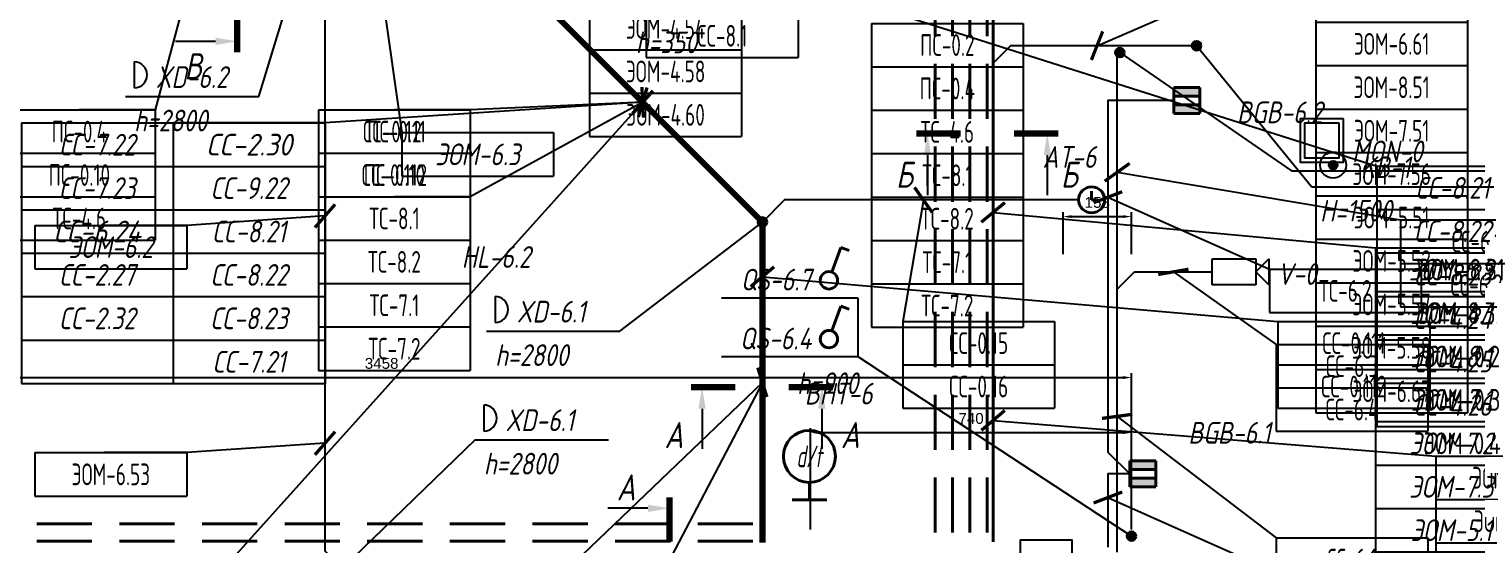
# Model space of a CAD drawing. Header units: millimetres. Extents: x -8189 to 16488, y -6763 to 17206.
# Drawn here: x 11459 to 14795, y 8743 to 9929 of the extents above; entities that cross this region are included whole.
import ezdxf
from ezdxf.enums import TextEntityAlignment as Align

# ---------------------------------------------------------------- set-up
doc = ezdxf.new("R2010")
doc.units = ezdxf.units.MM
doc.linetypes.add('DASHED', pattern=[19.05, 12.7, -6.35])
for name, color, linetype in [('02 Розетки', 7, 'Continuous'), ('03 Стационарное ЭО', 7, 'Continuous'), ('04 Освещение', 7, 'Continuous'), ('05 Слаботочка', 7, 'Continuous'), ('06 Авт-ка климата', 7, 'Continuous'), ('07 Авт-ка общая', 7, 'Continuous'), ('08 Пож. и техн. сигн.', 7, 'Continuous'), ('12 Трассы и коробки 220', 7, 'Continuous'), ('13 Трассы и коробки слаботочки', 7, 'Continuous'), ('14 Лотки', 7, 'Continuous')]:
    doc.layers.add(name, color=color, linetype=linetype)
doc.styles.add('GOST typeA', font='GOST_A.TTF')
doc.styles.get("Standard").update_dxf_attribs({"font": 'arial.ttf'})
doc.styles.add('ГОСТ-ISOCPEUR', font='isocpeui.ttf', dxfattribs={"width": 0.8})
doc.linetypes.add('220V_LINE', pattern='A,0.2,-0.05,["~220V",Standard,S=0.1,R=0,X=0,Y=-0.05],-0.4,0.1', length=0.75)
doc.linetypes.add('24AC', pattern='A,20,-5,["24AC",Standard,S=2.54,R=0,X=-5,Y=-1.27],-5', length=30)
doc.dimstyles.new('ISO-25', dxfattribs={"dimtxt": 2.5, "dimasz": 2.5, "dimexe": 1.25, "dimexo": 0.625, "dimtad": 1, "dimtxsty": 'Standard', "dimcen": 2.5, "dimadec": 0, "dimazin": 0, "dimtfac": 1, "dimtmove": 0, "dimatfit": 3, "dimfxl": 1, "dimarcsym": 0})

# ---------------------------------------------------------------- blocks, each defined once
blk = doc.blocks.new('часы')
at = {"color": 0, "lineweight": -2}
for q in [(9893.5, 982.52), (9894.25, 981.52)]:
    blk.add_line((9893.5, 981.52), q, dxfattribs=at)
blk.add_circle((9893.5, 981.52), 1.5, dxfattribs=at)
blk = doc.blocks.new('геркон')
at = {"lineweight": -2}
for points in [[(3, 2), (3, 3), (0, 3), (0, 2)], [(3, 0), (3, 1), (0, 1), (0, 0)]]:
    blk.add_hatch(color=0, dxfattribs=at).paths.add_polyline_path(points)
at = {"color": 0, "lineweight": -2}
for p, q in [((0, 0), (0, 3)), ((0, 3), (3, 3)), ((0, 2), (3, 2)), ((3, 3), (3, 0)), ((0, 1), (3, 1)), ((3, 0), (0, 0))]:
    blk.add_line(p, q, dxfattribs=at)
blk = doc.blocks.new('шкаф')
blk.add_hatch(color=256).paths.add_polyline_path([(3, 0), (3, 1), (0, 1), (0, 0)])
blk.add_line((0, 1), (3, 1))
blk.add_lwpolyline([(0, 0), (3, 0), (3, 3), (0, 3)], close=True)
blk = doc.blocks.new('кнопка 1')
at = {"color": 0, "lineweight": -2}
for p, q in [((0.35, 0.94), (1.39, 3.78)), ((1.39, 3.78), (2.34, 3.45))]:
    blk.add_line(p, q, dxfattribs=at)
blk.add_circle((0, 0), 1, dxfattribs=at)
blk = doc.blocks.new('тревожная кнопка')
h = blk.add_hatch(color=0)
h.dxf.hatch_style = 1
edge = h.paths.add_edge_path()
edge.add_arc((0, 0), 0.5, 0, 360)
at = {"color": 0}
for radius in [1.5, 0.5]:
    blk.add_circle((0, 0), radius, dxfattribs=at)
blk = doc.blocks.new('коробка коммутационная')
at = {"color": 0}
blk.add_line((0, 3), (0, 0), dxfattribs=at)
blk.add_arc((0, 1.5), 1.5, 270, 90, dxfattribs=at)
blk = doc.blocks.new('*T224')
at = {"layer": '02 Розетки', "color": 0, "lineweight": -2}
for p, q in [((0, 0), (350, 0)), ((0, 0), (0, -100)), ((350, 0), (350, -100)), ((0, -100), (350, -100))]:
    blk.add_line(p, q, dxfattribs=at)
at = {"layer": '02 Розетки', "color": 0, "insert": (175, -50), "char_height": 50, "width": 330, "attachment_point": 5, "style": 'ГОСТ-ISOCPEUR'}
blk.add_mtext('{ЭОМ-6.2}', dxfattribs=at)
blk = doc.blocks.new('*T225')
at = {"layer": '02 Розетки', "color": 0, "lineweight": -2}
for p, q in [((0, 0), (350, 0)), ((0, 0), (0, -100)), ((350, 0), (350, -100)), ((0, -100), (350, -100))]:
    blk.add_line(p, q, dxfattribs=at)
at = {"layer": '02 Розетки', "color": 0, "insert": (175, -50), "char_height": 50, "width": 330, "attachment_point": 5, "style": 'ГОСТ-ISOCPEUR'}
blk.add_mtext('{ЭОМ-6.3}', dxfattribs=at)
blk = doc.blocks.new('*T228')
at = {"layer": '02 Розетки', "color": 0, "lineweight": -2}
for p, q in [((0, 0), (350, 0)), ((0, 0), (0, -900)), ((350, 0), (350, -900)), ((0, -100), (350, -100)), ((0, -200), (350, -200)), ((0, -300), (350, -300)), ((0, -400), (350, -400)), ((0, -500), (350, -500)), ((0, -600), (350, -600)), ((0, -700), (350, -700)), ((0, -800), (350, -800)), ((0, -900), (350, -900))]:
    blk.add_line(p, q, dxfattribs=at)
at = {"layer": '02 Розетки', "color": 0, "char_height": 50, "width": 330, "attachment_point": 5, "style": 'ГОСТ-ISOCPEUR'}
for s, insert in [('{ЭОМ-6.9}', (175, -50)), ('{ЭОМ-4.1}', (175, -150)), ('{ЭОМ-8.1}', (175, -250)), ('{ЭОМ-7.1}', (175, -350)), ('{ЭОМ-7.2}', (175, -450)), ('{ЭОМ-7.3}', (175, -550)), ('{ЭОМ-5.1}', (175, -650)), ('{ЭОМ-5.2}', (175, -750)), ('{ЭОМ-5.3}', (175, -850))]:
    blk.add_mtext(s, dxfattribs=dict(at, insert=insert))
blk = doc.blocks.new('*T291')
at = {"layer": '03 Стационарное ЭО', "color": 0, "lineweight": -2}
for p, q in [((0, 0), (400, 0)), ((0, 0), (0, -500)), ((400, 0), (400, -500)), ((0, -100), (400, -100)), ((0, -200), (400, -200)), ((0, -300), (400, -300)), ((0, -400), (400, -400)), ((0, -500), (400, -500))]:
    blk.add_line(p, q, dxfattribs=at)
at = {"layer": '03 Стационарное ЭО', "color": 0, "char_height": 50, "width": 380, "attachment_point": 5, "style": 'GOST typeA'}
for s, insert in [('{\\W0.9;ЭОМ-8.31}', (200, -50)), ('{\\W0.9;ЭОМ-8.32}', (200, -150)), ('{\\W0.9;ЭОМ-0.2}', (200, -250)), ('{\\W0.9;ЭОМ-0.3}', (200, -350)), ('{\\W0.9;ЭОМ-0.4}', (200, -450))]:
    blk.add_mtext(s, dxfattribs=dict(at, insert=insert))
blk = doc.blocks.new('*T353')
at = {"layer": '04 Освещение', "color": 0, "lineweight": -2}
for p, q in [((0, 0), (350, 0)), ((0, 0), (0, -100)), ((350, 0), (350, -100)), ((0, -100), (350, -100))]:
    blk.add_line(p, q, dxfattribs=at)
at = {"layer": '04 Освещение', "color": 0, "insert": (175, -50), "char_height": 50, "width": 330, "attachment_point": 5, "style": 'GOST typeA'}
blk.add_mtext('{\\W0.8;ЭОМ-6.53}', dxfattribs=at)
blk = doc.blocks.new('*T357')
at = {"layer": '04 Освещение', "color": 0, "lineweight": -2}
for p, q in [((0, 0), (350, 0)), ((0, 0), (0, -1000)), ((350, 0), (350, -1000)), ((0, -100), (350, -100)), ((0, -200), (350, -200)), ((0, -300), (350, -300)), ((0, -400), (350, -400)), ((0, -500), (350, -500)), ((0, -600), (350, -600)), ((0, -700), (350, -700)), ((0, -800), (350, -800)), ((0, -900), (350, -900)), ((0, -1000), (350, -1000))]:
    blk.add_line(p, q, dxfattribs=at)
at = {"layer": '04 Освещение', "color": 0, "char_height": 50, "width": 330, "attachment_point": 5, "style": 'GOST typeA'}
for s, insert in [('{\\W0.8;ЭОМ-6.54}', (175, -50)), ('{\\W0.8;ЭОМ-6.61}', (175, -150)), ('{\\W0.8;ЭОМ-4.51}', (175, -250)), ('{\\W0.8;ЭОМ-4.52}', (175, -350)), ('{\\W0.8;ЭОМ-4.53}', (175, -450)), ('{\\W0.8;ЭОМ-4.54}', (175, -550)), ('{\\W0.8;ЭОМ-4.58}', (175, -650)), ('{\\W0.8;ЭОМ-4.60}', (175, -750)), ('{\\W0.8;ЭОМ-6.67}', (175, -850)), ('{\\W0.8;ЭОМ-6.69}', (175, -950))]:
    blk.add_mtext(s, dxfattribs=dict(at, insert=insert))
blk = doc.blocks.new('*T358')
at = {"layer": '04 Освещение', "color": 0, "lineweight": -2}
for p, q in [((0, 0), (350, 0)), ((0, 0), (0, -1000)), ((350, 0), (350, -1000)), ((0, -100), (350, -100)), ((0, -200), (350, -200)), ((0, -300), (350, -300)), ((0, -400), (350, -400)), ((0, -500), (350, -500)), ((0, -600), (350, -600)), ((0, -700), (350, -700)), ((0, -800), (350, -800)), ((0, -900), (350, -900)), ((0, -1000), (350, -1000))]:
    blk.add_line(p, q, dxfattribs=at)
at = {"layer": '04 Освещение', "color": 0, "char_height": 50, "width": 330, "attachment_point": 5, "style": 'GOST typeA'}
for s, insert in [('{\\W0.8;ЭОМ-6.54}', (175, -50)), ('{\\W0.8;ЭОМ-6.61}', (175, -150)), ('{\\W0.8;ЭОМ-8.51}', (175, -250)), ('{\\W0.8;ЭОМ-7.51}', (175, -350)), ('{\\W0.8;ЭОМ-7.56}', (175, -450)), ('{\\W0.8;ЭОМ-5.51}', (175, -550)), ('{\\W0.8;ЭОМ-5.52}', (175, -650)), ('{\\W0.8;ЭОМ-5.57}', (175, -750)), ('{\\W0.8;ЭОМ-5.58}', (175, -850)), ('{\\W0.8;ЭОМ-6.67}', (175, -950))]:
    blk.add_mtext(s, dxfattribs=dict(at, insert=insert))
blk = doc.blocks.new('*T363')
at = {"layer": '04 Освещение', "color": 0, "lineweight": -2}
for p, q in [((0, 0), (350, 0)), ((0, 0), (0, -600)), ((350, 0), (350, -600)), ((0, -100), (350, -100)), ((0, -200), (350, -200)), ((0, -300), (350, -300)), ((0, -400), (350, -400)), ((0, -500), (350, -500)), ((0, -600), (350, -600))]:
    blk.add_line(p, q, dxfattribs=at)
at = {"layer": '04 Освещение', "color": 0, "char_height": 50, "width": 330, "attachment_point": 5, "style": 'GOST typeA'}
for s, insert in [('{\\W0.8;ЭОМ-4.51}', (175, -50)), ('{\\W0.8;ЭОМ-4.52}', (175, -150)), ('{\\W0.8;ЭОМ-4.53}', (175, -250)), ('{\\W0.8;ЭОМ-4.54}', (175, -350)), ('{\\W0.8;ЭОМ-4.58}', (175, -450)), ('{\\W0.8;ЭОМ-4.60}', (175, -550))]:
    blk.add_mtext(s, dxfattribs=dict(at, insert=insert))
blk = doc.blocks.new('датчик температуры и влажности')
at = {"color": 0, "lineweight": -2}
for p, q in [((0, 2), (0, 0)), ((-2, 0), (2, 0))]:
    blk.add_line(p, q, dxfattribs=at)
blk.add_circle((0, 5), 3, dxfattribs=at)
at = {"color": 0, "lineweight": -2, "style": 'ГОСТ-ISOCPEUR', "width": 0.6}
blk.add_text('d/t', height=2.5, rotation=360, dxfattribs=at).set_placement((-0.01, 5), align=Align.MIDDLE_CENTER)
blk = doc.blocks.new('*T508')
at = {"layer": '07 Авт-ка общая', "color": 0, "lineweight": -2}
for p, q in [((0, 0), (350, 0)), ((0, 0), (0, -200)), ((350, 0), (350, -200)), ((0, -100), (350, -100)), ((0, -200), (350, -200))]:
    blk.add_line(p, q, dxfattribs=at)
at = {"layer": '07 Авт-ка общая', "color": 0, "char_height": 50, "width": 330, "attachment_point": 5, "style": 'GOST typeA'}
for s, insert in [('{\\W0.8;СС-0.111}', (175, -50)), ('{\\W0.8;СС-0.112}', (175, -150))]:
    blk.add_mtext(s, dxfattribs=dict(at, insert=insert))
blk = doc.blocks.new('*T518')
at = {"layer": '06 Авт-ка климата', "color": 0, "lineweight": -2}
for p, q in [((0, 0), (700, 0)), ((0, 0), (0, -600)), ((350, 0), (350, -600)), ((700, 0), (700, -600)), ((0, -100), (700, -100)), ((0, -200), (700, -200)), ((0, -300), (700, -300)), ((0, -400), (700, -400)), ((0, -500), (700, -500)), ((0, -600), (700, -600))]:
    blk.add_line(p, q, dxfattribs=at)
at = {"layer": '06 Авт-ка климата', "color": 0, "char_height": 50, "width": 330, "attachment_point": 5, "style": 'ГОСТ-ISOCPEUR'}
for s, insert in [('{СС-7.22}', (175, -50)), ('{\\W0.9;СС-2.30}', (525, -50)), ('{СС-7.23}', (175, -150)), ('{СС-9.22}', (525, -150)), ('{\\W0.9;СС-6.24}', (175, -250)), ('{СС-8.21}', (525, -250)), ('{СС-2.27}', (175, -350)), ('{СС-8.22}', (525, -350)), ('{СС-2.32}', (175, -450)), ('{СС-8.23}', (525, -450)), ('{СС-7.21}', (525, -550))]:
    blk.add_mtext(s, dxfattribs=dict(at, insert=insert))
blk = doc.blocks.new('*T580')
at = {"layer": '06 Авт-ка климата', "color": 0, "lineweight": -2}
for p, q in [((0, 0), (700, 0)), ((0, 0), (0, -600)), ((350, 0), (350, -600)), ((700, 0), (700, -600)), ((0, -100), (700, -100)), ((0, -200), (700, -200)), ((0, -300), (700, -300)), ((0, -400), (700, -400)), ((0, -500), (700, -500)), ((0, -600), (700, -600))]:
    blk.add_line(p, q, dxfattribs=at)
at = {"layer": '06 Авт-ка климата', "color": 0, "char_height": 50, "width": 330, "attachment_point": 5, "style": 'ГОСТ-ISOCPEUR'}
for s, insert in [('{СС-8.21}', (175, -50)), ('{СС-7.21}', (525, -50)), ('{СС-8.22}', (175, -150)), ('{СС-7.22}', (525, -150)), ('{СС-8.23}', (175, -250)), ('{СС-7.23}', (525, -250)), ('{СС-4.24}', (175, -350)), ('{СС-4.25}', (175, -450)), ('{СС-4.26}', (175, -550))]:
    blk.add_mtext(s, dxfattribs=dict(at, insert=insert))
blk = doc.blocks.new('*T663')
at = {"layer": '05 Слаботочка', "color": 0, "lineweight": -2}
for p, q in [((0, 0), (350, 0)), ((0, 0), (0, -800)), ((350, 0), (350, -800)), ((0, -100), (350, -100)), ((0, -200), (350, -200)), ((0, -300), (350, -300)), ((0, -400), (350, -400)), ((0, -500), (350, -500)), ((0, -600), (350, -600)), ((0, -700), (350, -700)), ((0, -800), (350, -800))]:
    blk.add_line(p, q, dxfattribs=at)
at = {"layer": '05 Слаботочка', "color": 0, "char_height": 50, "width": 330, "attachment_point": 5, "style": 'GOST typeA'}
for s, insert in [('{\\W0.8;СС-4.4}', (175, -50)), ('{\\W0.8;СС-4.5}', (175, -150)), ('{\\W0.8;СС-5.1}', (175, -250)), ('{\\W0.8;СС-5.2}', (175, -350)), ('{\\W0.8;СС-5.3}', (175, -450)), ('{\\W0.8;СС-5.4}', (175, -550)), ('{\\W0.8;СС-7.1}', (175, -650)), ('{\\W0.8;СС-8.1}', (175, -750))]:
    blk.add_mtext(s, dxfattribs=dict(at, insert=insert))
blk = doc.blocks.new('*T681')
at = {"layer": '05 Слаботочка', "color": 0, "lineweight": -2}
for p, q in [((0, 0), (350, 0)), ((0, 0), (0, -200)), ((350, 0), (350, -200)), ((0, -100), (350, -100)), ((0, -200), (350, -200))]:
    blk.add_line(p, q, dxfattribs=at)
at = {"layer": '05 Слаботочка', "color": 0, "char_height": 50, "width": 330, "attachment_point": 5, "style": 'GOST typeA'}
for s, insert in [('{\\W0.8;СС-0.15}', (175, -50)), ('{\\W0.8;СС-0.16}', (175, -150))]:
    blk.add_mtext(s, dxfattribs=dict(at, insert=insert))
blk = doc.blocks.new('*T702')
at = {"layer": '07 Авт-ка общая', "color": 0, "lineweight": -2}
for p, q in [((0, 0), (350, 0)), ((0, 0), (0, -200)), ((350, 0), (350, -200)), ((0, -100), (350, -100)), ((0, -200), (350, -200))]:
    blk.add_line(p, q, dxfattribs=at)
at = {"layer": '07 Авт-ка общая', "color": 0, "char_height": 50, "width": 330, "attachment_point": 5, "style": 'GOST typeA'}
for s, insert in [('{\\W0.8;СС-0.111}', (175, -50)), ('{\\W0.8;СС-0.112}', (175, -150))]:
    blk.add_mtext(s, dxfattribs=dict(at, insert=insert))
blk = doc.blocks.new('*T717')
at = {"layer": '08 Пож. и техн. сигн.', "color": 0, "lineweight": -2}
for p, q in [((0, 0), (350, 0)), ((0, 0), (0, -700)), ((350, 0), (350, -700)), ((0, -100), (350, -100)), ((0, -200), (350, -200)), ((0, -300), (350, -300)), ((0, -400), (350, -400)), ((0, -500), (350, -500)), ((0, -600), (350, -600)), ((0, -700), (350, -700))]:
    blk.add_line(p, q, dxfattribs=at)
at = {"layer": '08 Пож. и техн. сигн.', "color": 0, "char_height": 50, "width": 330, "attachment_point": 5, "style": 'GOST typeA'}
for s, insert in [('{\\W0.8;ПС-0.2}', (175, -50)), ('{\\W0.8;ПС-0.4}', (175, -150)), ('{\\W0.8;ТС-4.6}', (175, -250)), ('{\\W0.8;ТС-8.1}', (175, -350)), ('{\\W0.8;ТС-8.2}', (175, -450)), ('{\\W0.8;ТС-7.1}', (175, -550)), ('{\\W0.8;ТС-7.2}', (175, -650))]:
    blk.add_mtext(s, dxfattribs=dict(at, insert=insert))
blk = doc.blocks.new('*T735')
at = {"layer": '08 Пож. и техн. сигн.', "color": 0, "lineweight": -2}
for p, q in [((0, 0), (350, 0)), ((0, 0), (0, -600)), ((350, 0), (350, -600)), ((0, -100), (350, -100)), ((0, -200), (350, -200)), ((0, -300), (350, -300)), ((0, -400), (350, -400)), ((0, -500), (350, -500)), ((0, -600), (350, -600))]:
    blk.add_line(p, q, dxfattribs=at)
at = {"layer": '08 Пож. и техн. сигн.', "color": 0, "char_height": 50, "width": 330, "attachment_point": 5, "style": 'GOST typeA'}
for s, insert in [('{\\W0.8;ПС-0.2}', (175, -50)), ('{\\W0.8;ПС-0.10}', (175, -150)), ('{\\W0.8;ТС-8.1}', (175, -250)), ('{\\W0.8;ТС-8.2}', (175, -350)), ('{\\W0.8;ТС-7.1}', (175, -450)), ('{\\W0.8;ТС-7.2}', (175, -550))]:
    blk.add_mtext(s, dxfattribs=dict(at, insert=insert))
blk = doc.blocks.new('*T746')
at = {"layer": '08 Пож. и техн. сигн.', "color": 0, "lineweight": -2}
for p, q in [((0, 0), (350, 0)), ((0, 0), (0, -300)), ((350, 0), (350, -300)), ((0, -100), (350, -100)), ((0, -200), (350, -200)), ((0, -300), (350, -300))]:
    blk.add_line(p, q, dxfattribs=at)
at = {"layer": '08 Пож. и техн. сигн.', "color": 0, "char_height": 50, "width": 330, "attachment_point": 5, "style": 'GOST typeA'}
for s, insert in [('{\\W0.8;ПС-0.4}', (175, -50)), ('{\\W0.8;ПС-0.10}', (175, -150)), ('{\\W0.8;ТС-4.6}', (175, -250))]:
    blk.add_mtext(s, dxfattribs=dict(at, insert=insert))
blk = doc.blocks.new('*T769')
at = {"layer": '08 Пож. и техн. сигн.', "color": 0, "lineweight": -2}
for p, q in [((0, 0), (350, 0)), ((0, 0), (0, -100)), ((350, 0), (350, -100)), ((0, -100), (350, -100))]:
    blk.add_line(p, q, dxfattribs=at)
at = {"layer": '08 Пож. и техн. сигн.', "color": 0, "insert": (175, -50), "char_height": 50, "width": 330, "attachment_point": 5, "style": 'GOST typeA'}
blk.add_mtext('{\\W0.8;ТС-6.2}', dxfattribs=at)
blk = doc.blocks.new('видеокамера 800х600')
at = {"color": 0}
for p, q in [((0, 0), (0, 3)), ((0, 3), (5, 3)), ((5, 3), (5, 0)), ((5, 1.5), (6.5, 3)), ((6.5, 3), (6.5, 0)), ((5, 0), (0, 0)), ((6.5, 0), (5, 1.5))]:
    blk.add_line(p, q, dxfattribs=at)
blk = doc.blocks.new('монитор')
at = {"color": 0}
for points in [[(5, 5), (0, 5), (0, 0), (5, 0)], [(4.5, 4.5), (0.5, 4.5), (0.5, 0.5), (4.5, 0.5)]]:
    blk.add_lwpolyline(points, close=True, dxfattribs=at)
blk = doc.blocks.new('*T786')
at = {"layer": '05 Слаботочка', "color": 0, "lineweight": -2}
for p, q in [((0, 0), (350, 0)), ((0, 0), (0, -400)), ((350, 0), (350, -400)), ((0, -100), (350, -100)), ((0, -200), (350, -200)), ((0, -300), (350, -300)), ((0, -400), (350, -400))]:
    blk.add_line(p, q, dxfattribs=at)
at = {"layer": '05 Слаботочка', "color": 0, "char_height": 50, "width": 330, "attachment_point": 5, "style": 'GOST typeA'}
for s, insert in [('{\\W0.8;СС-6.1}', (175, -50)), ('{\\W0.8;СС-6.2}', (175, -150)), ('{\\W0.8;СС-6.3}', (175, -250)), ('{\\W0.8;СС-6.4}', (175, -350))]:
    blk.add_mtext(s, dxfattribs=dict(at, insert=insert))
blk = doc.blocks.new('*T787')
at = {"layer": '05 Слаботочка', "color": 0, "lineweight": -2}
for p, q in [((0, 0), (350, 0)), ((0, 0), (0, -200)), ((350, 0), (350, -200)), ((0, -100), (350, -100)), ((0, -200), (350, -200))]:
    blk.add_line(p, q, dxfattribs=at)
at = {"layer": '05 Слаботочка', "color": 0, "char_height": 50, "width": 330, "attachment_point": 5, "style": 'GOST typeA'}
for s, insert in [('{\\W0.8;СС-6.3}', (175, -50)), ('{\\W0.8;СС-6.4}', (175, -150))]:
    blk.add_mtext(s, dxfattribs=dict(at, insert=insert))
blk = doc.blocks.new('*T788')
at = {"layer": '05 Слаботочка', "color": 0, "lineweight": -2}
for p, q in [((0, 0), (350, 0)), ((0, 0), (0, -200)), ((350, 0), (350, -200)), ((0, -100), (350, -100)), ((0, -200), (350, -200))]:
    blk.add_line(p, q, dxfattribs=at)
at = {"layer": '05 Слаботочка', "color": 0, "char_height": 50, "width": 330, "attachment_point": 5, "style": 'GOST typeA'}
for s, insert in [('{\\W0.8;СС-6.1}', (175, -50)), ('{\\W0.8;СС-6.2}', (175, -150))]:
    blk.add_mtext(s, dxfattribs=dict(at, insert=insert))
blk = doc.blocks.new('*D798')
at = {"layer": '14 Лотки', "color": 0, "lineweight": -2}
for p, q in [((13261.2, 8776.6), (13261.2, 9009.8)), ((14001.2, 8776.6), (14001.2, 9009.8)), ((13281.2, 8999.8), (13981.2, 8999.8))]:
    blk.add_line(p, q, dxfattribs=at)
at = {"layer": '14 Лотки', "color": 0}
for points in [[(13281.2, 9003.2), (13281.2, 8996.5), (13261.2, 8999.8)], [(13981.2, 8996.5), (13981.2, 9003.2), (14001.2, 8999.8)]]:
    blk.add_solid(points, dxfattribs=at)
at = {"layer": 'Defpoints', "color": 0}
for p in [(14001.2, 8999.8), (13261.2, 8776.6), (14001.2, 8776.6)]:
    blk.add_point(p, dxfattribs=at)
at = {"layer": '14 Лотки', "color": 0, "insert": (13631.2, 9032.3), "char_height": 25, "attachment_point": 5}
blk.add_mtext('740', dxfattribs=at)
blk = doc.blocks.new('*D801')
at = {"layer": '14 Лотки', "color": 0, "lineweight": -2}
for p, q in [((10543.7, 8990.1), (10543.7, 9136.6)), ((10563.7, 9126.6), (13981.2, 9126.6)), ((14001.2, 8776.6), (14001.2, 9136.6))]:
    blk.add_line(p, q, dxfattribs=at)
at = {"layer": '14 Лотки', "color": 0}
for points in [[(10563.7, 9130), (10563.7, 9123.3), (10543.7, 9126.6)], [(13981.2, 9123.3), (13981.2, 9130), (14001.2, 9126.6)]]:
    blk.add_solid(points, dxfattribs=at)
at = {"layer": 'Defpoints', "color": 0}
for p in [(14001.2, 9126.6), (10543.7, 8990.1), (14001.2, 8776.6)]:
    blk.add_point(p, dxfattribs=at)
at = {"layer": '14 Лотки', "color": 0, "insert": (12272.5, 9159.1), "char_height": 25, "attachment_point": 5}
blk.add_mtext('3458', dxfattribs=at)
blk = doc.blocks.new('*D804')
at = {"layer": '14 Лотки', "color": 0, "lineweight": -2}
for p, q in [((13843.2, 9411.2), (13843.2, 9507.4)), ((14001.2, 9411.2), (14001.2, 9507.4)), ((13863.2, 9497.4), (13981.2, 9497.4))]:
    blk.add_line(p, q, dxfattribs=at)
at = {"layer": '14 Лотки', "color": 0}
for points in [[(13863.2, 9500.7), (13863.2, 9494), (13843.2, 9497.4)], [(13981.2, 9494), (13981.2, 9500.7), (14001.2, 9497.4)]]:
    blk.add_solid(points, dxfattribs=at)
at = {"layer": 'Defpoints', "color": 0}
for p in [(14001.2, 9497.4), (13843.2, 9411.2), (14001.2, 9411.2)]:
    blk.add_point(p, dxfattribs=at)
at = {"layer": '14 Лотки', "color": 0, "insert": (13922.2, 9529.9), "char_height": 25, "attachment_point": 5}
blk.add_mtext('158', dxfattribs=at)

msp = doc.modelspace()

# ---------------------------------------------------------------- hatches: boundary and pattern name
at = {"layer": '03 Стационарное ЭО'}
msp.add_hatch(color=7, dxfattribs=at).paths.add_polyline_path([(14141.2, 9891, 1), (14161.2, 9891, 1)])
at = {"layer": '04 Освещение'}
msp.add_hatch(color=256, dxfattribs=at).paths.add_polyline_path([(13991.2, 8761.5, 1), (14011.2, 8761.5, 1)])
at = {"layer": '05 Слаботочка'}
msp.add_hatch(color=256, dxfattribs=at).paths.add_polyline_path([(13964.3, 9875, 1), (13984.3, 9875, 1)])
at = {"layer": '13 Трассы и коробки слаботочки'}
msp.add_hatch(color=256, dxfattribs=at).paths.add_polyline_path([(13140.1, 9484.9, 1), (13160.1, 9484.9, 1)])

# ---------------------------------------------------------------- linework, layer by layer
at = {"layer": '03 Стационарное ЭО', "color": 3}
msp.add_line((13682, 9891), (13682, 9891), dxfattribs=at)
msp.add_line((13682, 9891), (13682, 9891), dxfattribs=at)
msp.add_line((13682, 9891), (13682, 9891), dxfattribs=at)
at = {"layer": '03 Стационарное ЭО', "color": 7}
for q in [(14151.2, 9891), (14841.4, 9566)]:
    msp.add_line((14415.8, 9566), q, dxfattribs=at)
at = {"layer": '03 Стационарное ЭО', "linetype": '24AC', "ltscale": 5, "flags": 128}
msp.add_lwpolyline([(14151.2, 9891), (13722, 9891), (13682, 9851)], dxfattribs=at)
at = {"layer": '03 Стационарное ЭО', "color": 7, "lineweight": 40}
msp.add_circle((14151.2, 9891), 10, dxfattribs=at)
at = {"layer": '04 Освещение'}
for p, q in [((13056.1, 9310.6), (13370.3, 9310.6)), ((13370.3, 9310.6), (13370.3, 9175.1)), ((13056.1, 9175.1), (13370.3, 9175.1)), ((13370.3, 9175.1), (14001.2, 8761.5))]:
    msp.add_line(p, q, dxfattribs=at)
at = {"layer": '04 Освещение', "lineweight": 40}
msp.add_circle((14001.2, 8761.5), 10, dxfattribs=at)
at = {"layer": '05 Слаботочка'}
for p, q in [((13974.3, 9875), (14369.8, 9602.4)), ((14369.8, 9602.4), (14869.3, 9602.4))]:
    msp.add_line(p, q, dxfattribs=at)
for points in [[(13968, 9330.1), (13968, 9868.7), (13974.3, 9875)], [(13879.1, 9535.9), (13201.1, 9535.9), (13150.1, 9484.9)], [(13968, 8724.8), (13968, 9330.1), (14008, 9370.1), (14187.3, 9370.1)]]:
    msp.add_lwpolyline(points, dxfattribs=at)
at = {"layer": '05 Слаботочка', "lineweight": 40}
msp.add_circle((13974.3, 9875), 10, dxfattribs=at)
at = {"layer": '06 Авт-ка климата', "linetype": 'DASHED', "lineweight": 40, "ltscale": 10}
for points in [[(13588.5, 8769.7), (13588.5, 10861.8), (13588.5, 13571.7)], [(13628.5, 8769.7), (13628.5, 12166), (14116.9, 12166)], [(13668.5, 8769.7), (13668.5, 10781.8), (14116.9, 10781.8)], [(13548.5, 8769.7), (13548.5, 10440.2), (12303, 10440.2), (12303, 10722.4)], [(13128.5, 8789.7), (8730.1, 8789.7), (8730.1, 10308.5)], [(13128.5, 8749.7), (7674.7, 8749.7), (6536.9, 8749.7)]]:
    msp.add_lwpolyline(points, dxfattribs=at)
at = {"layer": '08 Пож. и техн. сигн.'}
for points in [[(14098.9, 9764.9), (13946.7, 9764.9), (13946.7, 8955), (13997.1, 8904.6)], [(13997.1, 8904.6), (13946.7, 8904.6), (13946.7, 8736.1)]]:
    msp.add_lwpolyline(points, dxfattribs=at)
at = {"layer": '12 Трассы и коробки 220', "linetype": '220V_LINE', "lineweight": 40, "ltscale": 200}
msp.add_line((13682, 8748.3), (13682, 13340.1), dxfattribs=at)
at = {"layer": '12 Трассы и коробки 220'}
for p, q in [((11989.1, 9773.7), (12141.9, 10270.1)), ((11681.8, 9773.7), (11989.1, 9773.7)), ((13530.8, 9638.9), (13530.8, 9546.9)), ((13806.9, 9638.9), (13806.9, 9546.9)), ((12488, 8983.3), (12181.9, 8687.4)), ((12488, 8983.3), (12795.3, 8983.3)), ((12886.3, 8825.5), (12794.2, 8825.5))]:
    msp.add_line(p, q, dxfattribs=at)
at = {"layer": '12 Трассы и коробки 220', "lineweight": 100}
for p, q in [((13607.2, 9688.9), (13505.7, 9688.9)), ((13730.5, 9688.9), (13832.1, 9688.9)), ((12936.3, 8749.1), (12936.3, 8850.7))]:
    msp.add_line(p, q, dxfattribs=at)
at = {"layer": '12 Трассы и коробки 220', "linetype": '220V_LINE', "ltscale": 200, "flags": 128}
msp.add_lwpolyline([(12141.9, 10270.1), (12141.9, 8727.4), (12181.9, 8687.4)], dxfattribs=at)
at = {"layer": '12 Трассы и коробки 220'}
for points in [[(13522.5, 9638.9), (13530.8, 9688.9), (13539.2, 9638.9)], [(13815.3, 9638.9), (13806.9, 9688.9), (13798.6, 9638.9)], [(12886.3, 8833.8), (12936.3, 8825.5), (12886.3, 8817.2)]]:
    msp.add_solid(points, dxfattribs=at)
at = {"layer": '13 Трассы и коробки слаботочки', "lineweight": 100}
for p, q in [((11939.7, 9977.4), (11939.7, 9875.9)), ((13087.5, 9104.9), (12985.9, 9104.9)), ((13210.8, 9104.9), (13312.3, 9104.9))]:
    msp.add_line(p, q, dxfattribs=at)
at = {"layer": '13 Трассы и коробки слаботочки'}
for p, q in [((11889.7, 9901), (11797.6, 9901)), ((12821.4, 9233.4), (13150.1, 9484.9)), ((12514.1, 9233.4), (12821.4, 9233.4)), ((13011.1, 9054.9), (13011.1, 8962.8)), ((13287.2, 9054.9), (13287.2, 8962.8))]:
    msp.add_line(p, q, dxfattribs=at)
at = {"layer": '13 Трассы и коробки слаботочки', "lineweight": 100}
msp.add_lwpolyline([(13150.1, 8746.4), (13150.1, 9484.9), (12598.5, 10036.5), (9337.6, 10036.5), (8871.2, 9570.1), (4491.2, 9570.1)], dxfattribs=at)
at = {"layer": '13 Трассы и коробки слаботочки', "lineweight": 40}
msp.add_circle((13150.1, 9484.9), 10, dxfattribs=at)
at = {"layer": '13 Трассы и коробки слаботочки'}
for points in [[(11889.7, 9892.7), (11939.7, 9901), (11889.7, 9909.3)], [(13002.7, 9054.9), (13011.1, 9104.9), (13019.4, 9054.9)], [(13295.5, 9054.9), (13287.2, 9104.9), (13278.8, 9054.9)]]:
    msp.add_solid(points, dxfattribs=at)

# ---------------------------------------------------------------- block references
for name, p in [('*T663', (12882.6, 10663.8)), ('*T363', (12752, 10281.7)), ('*T358', (14425.7, 10045.1)), ('*T717', (13401.4, 9942.4)), ('*T746', (11400.6, 9743.1)), ('*T702', (12126.9, 9743.1)), ('*T735', (12126.9, 9743.1)), ('*T518', (11442.2, 9713)), ('*T225', (12318.9, 9690.7)), ('*T580', (14566.5, 9613.6)), ('*T224', (11473.2, 9477.1)), ('*T788', (14621.2, 9489.7)), ('*T228', (14563.5, 9425.1)), ('*T291', (14563.5, 9425.1)), ('*T769', (14318.8, 9376.3)), ('*T681', (13473.7, 9256)), ('*T508', (14338.4, 9256)), ('*T787', (14334.5, 9203)), ('*T353', (11473.2, 8953.7)), ('*T357', (14702.6, 8945.9)), ('*T786', (14334.5, 8757.4))]:
    msp.add_blockref(name, p)
at = {"lineweight": 40, "xscale": 40, "yscale": 40, "zscale": 40}
msp.add_blockref('шкаф', (13744.5, 8632.2), dxfattribs=at)
at = {"layer": '03 Стационарное ЭО', "color": 7, "xscale": 20, "yscale": 20, "zscale": 20}
msp.add_blockref('тревожная кнопка', (14465.8, 9616), dxfattribs=at)
at = {"layer": '04 Освещение', "color": 1, "lineweight": 40, "xscale": 20, "yscale": 20, "zscale": 20}
msp.add_blockref('кнопка 1', (13303.5, 9350.6), dxfattribs=at)
at = {"layer": '04 Освещение', "color": 3, "lineweight": 40, "xscale": 20, "yscale": 20, "zscale": 20}
msp.add_blockref('кнопка 1', (13303.5, 9215.1), dxfattribs=at)
at = {"layer": '05 Слаботочка', "xscale": 20, "yscale": 20, "zscale": 20}
msp.add_blockref('монитор', (14389.8, 9622.4), dxfattribs=at)
at = {"layer": '05 Слаботочка', "color": 5, "lineweight": 40, "xscale": 20, "yscale": 20, "zscale": 20}
msp.add_blockref('часы', (-183960.9, -10094.5), dxfattribs=at)
at = {"layer": '05 Слаботочка', "color": 1, "xscale": 20, "yscale": 20, "zscale": 20}
msp.add_blockref('видеокамера 800х600', (14187.3, 9340.1), dxfattribs=at)
at = {"layer": '06 Авт-ка климата', "lineweight": 40, "xscale": 20, "yscale": 20, "zscale": 20}
msp.add_blockref('датчик температуры и влажности', (13258.5, 8845.1), dxfattribs=at)
at = {"layer": '08 Пож. и техн. сигн.', "lineweight": 40, "xscale": 20, "yscale": 20, "zscale": 20}
for p in [(14098.9, 9734.9), (13997.1, 8874.6)]:
    msp.add_blockref('геркон', p, dxfattribs=at)
at = {"layer": '12 Трассы и коробки 220', "xscale": 20, "yscale": 20, "zscale": 20}
for p in [(11701.8, 9793.7), (12508, 9003.3)]:
    msp.add_blockref('коробка коммутационная', p, dxfattribs=at)
at = {"layer": '13 Трассы и коробки слаботочки', "xscale": 20, "yscale": 20, "zscale": 20}
msp.add_blockref('коробка коммутационная', (12534.1, 9253.4), dxfattribs=at)

# ---------------------------------------------------------------- texts
at = {"layer": '02 Розетки', "linetype": 'Continuous', "style": 'ГОСТ-ISOCPEUR', "width": 0.8}
msp.add_text('h=350', height=50, dxfattribs=at).set_placement((12858.4, 9873.6))
at = {"layer": '03 Стационарное ЭО', "color": 7, "style": 'ГОСТ-ISOCPEUR', "width": 0.8}
msp.add_text('KB-1', height=50, dxfattribs=at).set_placement((14529.5, 9586))
at = {"layer": '04 Освещение', "linetype": 'Continuous', "style": 'ГОСТ-ISOCPEUR', "width": 0.8}
for s, p in [('HL-6.2', (12616, 9379.3)), ('QS-6.7', (13263.1, 9327.2)), ('QS-6.4', (13263.1, 9191.6)), ('h=900', (13371.1, 9088.5))]:
    msp.add_text(s, height=50, dxfattribs=at).set_placement(p, align=Align.RIGHT)
at = {"layer": '05 Слаботочка', "linetype": 'Continuous', "style": 'ГОСТ-ISOCPEUR', "width": 0.8}
msp.add_text('AT-6', height=50, dxfattribs=at).set_placement((13920, 9609.6), align=Align.RIGHT)
for s, p in [('MON-0', (14509.8, 9622.4)), ('V-0', (14337.3, 9340.1))]:
    msp.add_text(s, height=50, dxfattribs=at).set_placement(p)
at = {"layer": '06 Авт-ка климата', "linetype": 'Continuous', "style": 'ГОСТ-ISOCPEUR', "width": 0.8}
msp.add_text('BHT-6', height=50, dxfattribs=at).set_placement((13404.3, 9064.6), align=Align.RIGHT)
at = {"layer": '08 Пож. и техн. сигн.', "linetype": 'Continuous', "style": 'ГОСТ-ISOCPEUR', "width": 0.8}
for s, p in [('BGB-6.2', (14441.6, 9712.5)), ('BGB-6.1', (14322.2, 8974.5))]:
    msp.add_text(s, height=50, dxfattribs=at).set_placement(p, align=Align.RIGHT)
at = {"layer": '12 Трассы и коробки 220', "linetype": 'Continuous', "style": 'ГОСТ-ISOCPEUR', "width": 0.8}
for s, height, p in [('XD-6.2', 50, (11751.8, 9793.7)), ('h=2800', 50, (11701.8, 9693.6)), ('Б', 60, (13458.1, 9563.9)), ('Б', 60, (13838, 9563.9)), ('H=1500', 50, (14435.8, 9485.9)), ('XD-6.1', 50, (12558, 9003.3)), ('h=2800', 50, (12508, 8903.3)), ('А', 60, (12814.4, 8843.7))]:
    msp.add_text(s, height=height, dxfattribs=at).set_placement(p)
at = {"layer": '13 Трассы и коробки слаботочки', "linetype": 'Continuous', "style": 'ГОСТ-ISOCPEUR', "width": 0.8}
for s, height, p in [('В', 60, (11817.8, 9813.6)), ('XD-6.1', 50, (12584.1, 9253.4)), ('h=2800', 50, (12534.1, 9153.3)), ('А', 60, (12924.6, 8964.2)), ('А', 60, (13331.2, 8964.2))]:
    msp.add_text(s, height=height, dxfattribs=at).set_placement(p)

# ---------------------------------------------------------------- dimensions: what is measured, and where the dimension line sits
at = {"layer": '14 Лотки'}
for base, p1, p2, picture, middle in [((14001.2, 9497.4), (13843.2, 9411.2), (14001.2, 9411.2), '*D804', (13922.2, 9529.9)), ((14001.2, 8999.8), (13261.2, 8776.6), (14001.2, 8776.6), '*D798', (13631.2, 9032.3))]:
    dim = msp.add_linear_dim(base=base, p1=p1, p2=p2, dimstyle='ISO-25', override={"dimtxt": 25, "dimasz": 20, "dimexe": 10, "dimexo": 0, "dimgap": 20, "dimdec": 0}, dxfattribs=at)
    dim.commit()
    dim.dimension.update_dxf_attribs({"geometry": picture, "text_midpoint": middle})
dim = msp.add_linear_dim(base=(14001.2344026, 9126.631512), p1=(10543.7344026, 8990.1152621), p2=(14001.2344026, 8776.6152621), dimstyle='ISO-25', override={"dimtxt": 25, "dimasz": 20, "dimexe": 10, "dimexo": 0, "dimgap": 20, "dimdec": 0}, dxfattribs=at)
dim.commit()
dim.dimension.update_dxf_attribs({"geometry": '*D801', "text_midpoint": (12272.4844026, 9126.631512), "dimtype": 160})

# ---------------------------------------------------------------- leaders
at = {"layer": '02 Розетки'}
for points in [[(12236.6, 10270.1), (12318.9, 9690.7), (12478.7, 9690.7)], [(12141.9, 9498.8), (11823.2, 9477.1), (11633.1, 9477.1)], [(13682, 9507.1), (14563.5, 9425.1), (14723.4, 9425.1)]]:
    msp.add_leader(points, dimstyle='ISO-25', override={"dimasz": 50, "dimgap": 1, "dimtad": 0, "dimldrblk": 'ArchTick'}, dxfattribs=at)
at = {"layer": '03 Стационарное ЭО'}
for points in [[(13921.6, 9891), (14281.6, 10046.7), (14481.6, 10046.7)], [(13682, 9507.1), (14563.5, 9425.1), (14723.4, 9425.1)]]:
    msp.add_leader(points, dimstyle='ISO-25', override={"dimasz": 50, "dimgap": 1, "dimtad": 0, "dimldrblk": 'ArchTick'}, dxfattribs=at)
at = {"layer": '04 Освещение'}
for points in [[(13682, 9028), (14702.6, 8945.9), (14862.5, 8945.9)], [(12141.9, 8975.3), (11823.2, 8953.7), (11633.1, 8953.7)]]:
    msp.add_leader(points, dimstyle='ISO-25', override={"dimasz": 50, "dimgap": 1, "dimtad": 0, "dimldrblk": 'ArchTick'}, dxfattribs=at)
at = {"layer": '05 Слаботочка'}
for points in [[(12874.3, 9760.7), (11446.4, 8173.8), (11256.3, 8173.8)], [(13968, 9599.4), (14621.2, 9489.7), (14796.2, 9489.7)], [(13521.2, 9535.9), (13473.7, 9256), (13648.7, 9256)], [(14097.6, 9370.1), (14334.5, 9203), (14509.5, 9203)], [(13150.1, 9115.6), (12657.4, 8173.8), (12467.3, 8173.8)], [(13968, 9037.3), (14334.5, 8757.4), (14509.5, 8757.4)]]:
    msp.add_leader(points, dimstyle='ISO-25', override={"dimasz": 50, "dimgap": 1, "dimtad": 0, "dimldrblk": 'ArchTick'}, dxfattribs=at)
at = {"layer": '06 Авт-ка климата'}
for points in [[(12598.5, 10239.4), (14566.5, 9613.6), (14741.5, 9613.6)], [(12874.3, 9760.7), (12142.2, 9713), (11792.2, 9713)], [(13150.1, 9115.6), (12657.4, 8173.8), (12467.3, 8173.8)]]:
    msp.add_leader(points, dimstyle='ISO-25', override={"dimasz": 50, "dimgap": 1, "dimtad": 0, "dimldrblk": 'ArchTick'}, dxfattribs=at)
at = {"layer": '07 Авт-ка общая'}
for points in [[(12874.3, 9760.7), (12476.9, 9543.1), (12301.9, 9543.1)], [(13150.1, 9358.9), (14338.4, 9256), (14513.4, 9256)]]:
    msp.add_leader(points, dimstyle='ISO-25', override={"dimasz": 50, "dimgap": 1, "dimtad": 0, "dimldrblk": 'ArchTick'}, dxfattribs=at)
at = {"layer": '08 Пож. и техн. сигн.'}
for points in [[(11828.5, 10036.5), (11750.6, 9743.1), (11575.6, 9743.1)], [(12874.3, 9760.7), (12476.9, 9743.1), (12301.9, 9743.1)], [(13946.7, 9542), (14318.8, 9376.3), (14493.8, 9376.3)], [(13150.1, 9115.6), (12267.8, 8271.8), (12092.8, 8271.8)], [(13946.7, 8850.4), (14318.8, 8684.7), (14493.8, 8684.7)]]:
    msp.add_leader(points, dimstyle='ISO-25', override={"dimasz": 50, "dimgap": 1, "dimtad": 0, "dimldrblk": 'ArchTick'}, dxfattribs=at)

doc.saveas('drawing.dxf')
